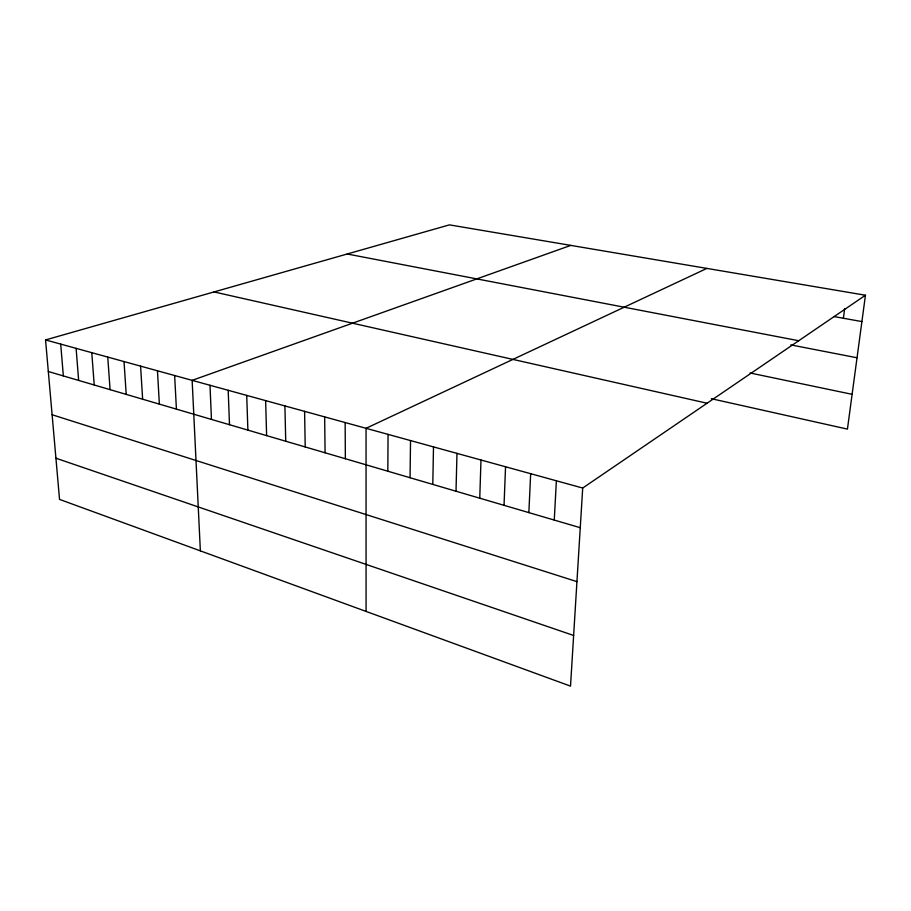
<?xml version="1.0" encoding="UTF-8"?>
<svg xmlns="http://www.w3.org/2000/svg" width="911" height="911" viewBox="0 0 911 911"><rect width="100%" height="100%" fill="white"/><g stroke="black" fill="none" stroke-linecap="round" stroke-linejoin="round"><path stroke-width="1.37" d="M387.824 471.203L388.052 434.365M410.064 477.728L410.519 440.571M432.793 484.401L433.499 446.902M456.012 491.223L456.98 453.371M479.755 498.192L480.985 459.998M504.034 505.32L505.548 466.774M528.858 512.608L530.669 473.697M554.264 520.067L556.382 480.78M865.45 295.232L582.698 488.045L570.514 686.131L59.534 499.399L45.55 339.928L449.453 224.869L865.45 295.232L847.435 429.115L711.309 398.699M843.404 318.258L844.656 308.613M706.868 268.415L366.051 428.307L366.074 611.418M570.81 245.389L192.141 380.354L200.363 550.859M834.294 316.618L861.908 321.583M347.193 253.998L798.719 340.737M790.839 344.905L857.035 357.772M750.06 372.975L852.115 394.326M214.028 291.93L707.073 403.231M45.55 339.928L582.698 488.045M48.317 371.517L580.261 527.708M52.109 414.733L576.948 581.628M55.924 458.199L573.634 635.468M60.695 344.107L63.349 375.924M76.103 348.355L78.653 380.422M91.783 352.682L94.22 384.989M107.76 357.078L110.072 389.646M124.021 361.565L126.208 394.383M140.579 366.131L142.64 399.212M157.455 370.788L159.368 404.12M174.639 375.526L176.415 409.13M209.986 385.273L211.466 419.413M228.183 390.284L229.504 424.708M246.722 395.397L247.883 430.106M265.636 400.612L266.616 435.606M284.915 405.93L285.724 441.22M304.593 411.362L305.208 446.937M324.658 416.896L325.079 452.778M345.144 422.533L345.36 458.734"/></g></svg>
